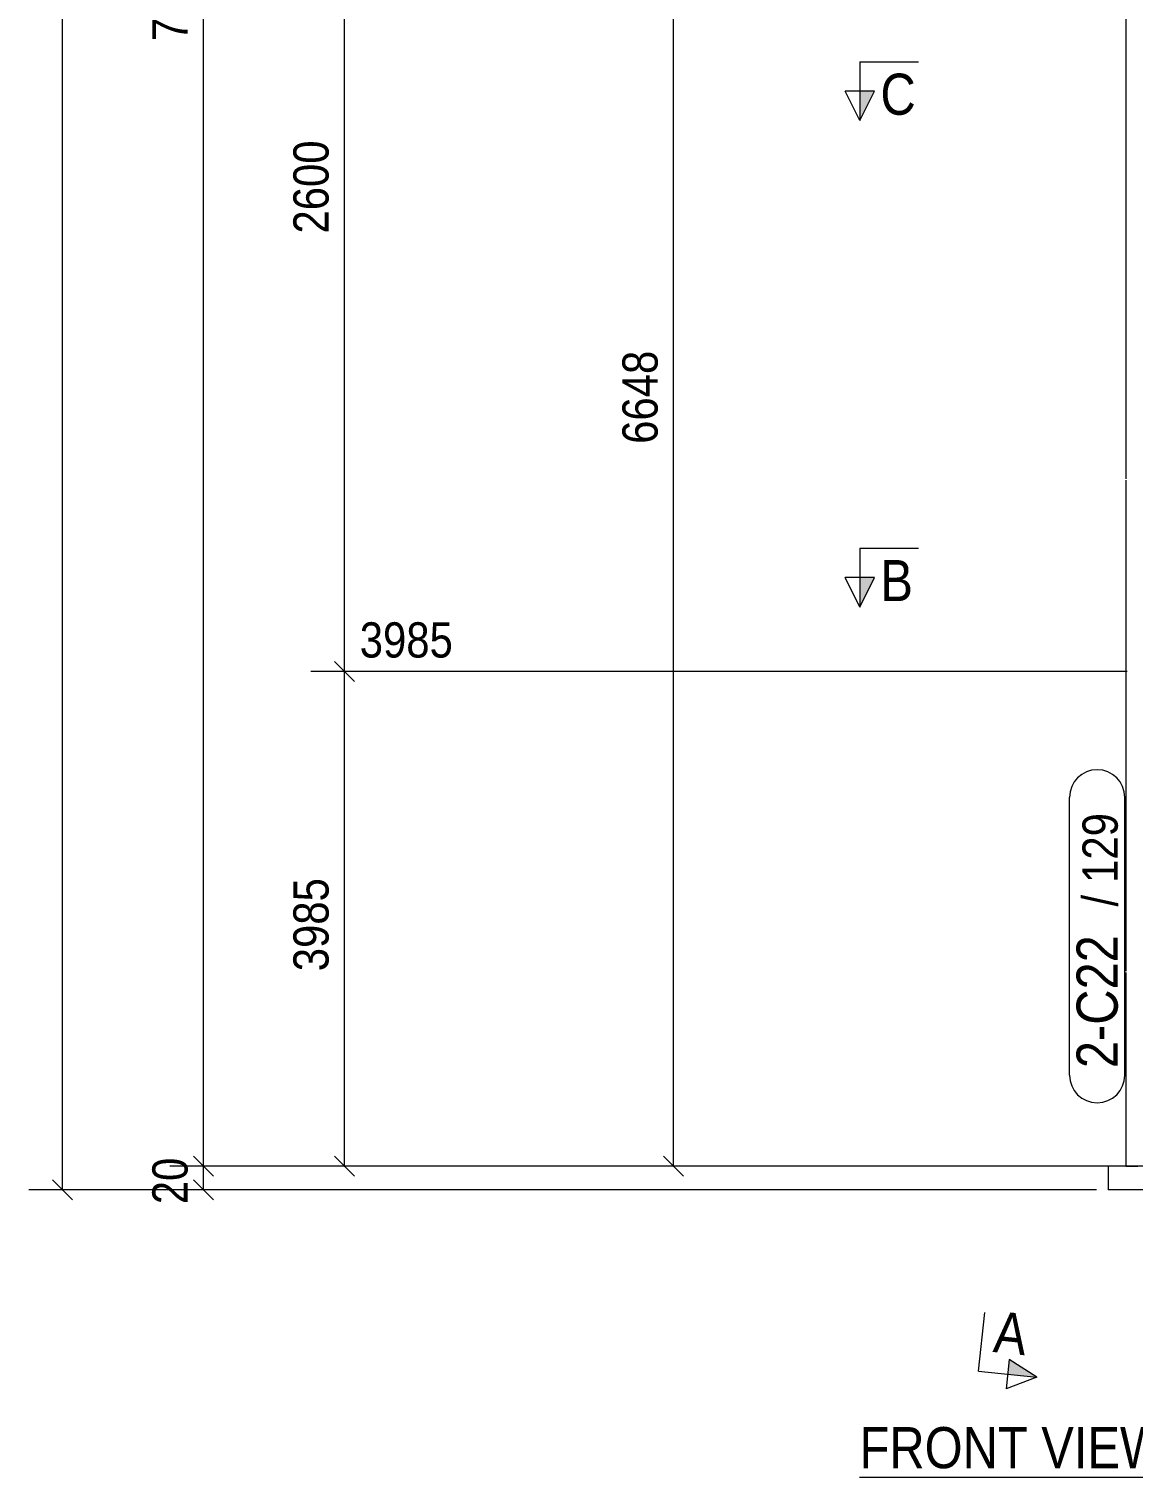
# Model space of a CAD drawing. Header units: millimetres. Extents: x 2 to 579, y 0 to 825.
# Drawn here: x 182.1 to 276.1, y 459.3 to 582.6 of the extents above; entities that cross this region are included whole.
import ezdxf

# ---------------------------------------------------------------- set-up
doc = ezdxf.new("R2010")
doc.units = ezdxf.units.MM
doc.linetypes.add('XKITLINE00', pattern=[0])
doc.linetypes.add('XKITLINE01', pattern=[4, 1, -1, 1, -1])
for name, color, linetype, lineweight in [('Dimensions', 7, 'Continuous', 0), ('OtherObjectType', 7, 'Continuous', 0), ('Part', 2, 'Continuous', 0), ('PartMark', 7, 'Continuous', 0), ('Section', 6, 'Continuous', 0)]:
    doc.layers.add(name, color=color, linetype=linetype, lineweight=lineweight)
doc.styles.add('ARIAL', font='ARIAL.TTF')

# ---------------------------------------------------------------- blocks, each defined once
blk = doc.blocks.new('*A17')
at = {"layer": 'Part', "color": 2, "linetype": 'XKITLINE00', "lineweight": 0}
for p, q in [((275.45, 585.76), (275.45, 544.28)), ((275.45, 544.18), (275.45, 502.38)), ((275.45, 502.28), (275.45, 485.78))]:
    blk.add_line(p, q, dxfattribs=at)
at = {"layer": 'Part', "color": 7, "linetype": 'XKITLINE01', "lineweight": 0}
blk.add_line((275.45, 485.78), (310.45, 485.78), dxfattribs=at)
blk = doc.blocks.new('*A22')
at = {"layer": 'Part', "color": 2, "linetype": 'XKITLINE00', "lineweight": 0}
for p, q in [((311.95, 485.78), (273.95, 485.78)), ((273.95, 485.78), (273.95, 483.78)), ((311.95, 485.78), (311.95, 483.78)), ((311.95, 483.78), (273.95, 483.78))]:
    blk.add_line(p, q, dxfattribs=at)
blk = doc.blocks.new('*A97')
at = {"layer": 'Dimensions', "color": 7, "linetype": 'XKITLINE00', "lineweight": 0}
for p, q in [((184.95, 483.78), (184.95, 703.87)), ((184.1, 484.63), (185.8, 482.93)), ((272.95, 483.78), (182.1, 483.78))]:
    blk.add_line(p, q, dxfattribs=at)
at = {"layer": 'Dimensions', "color": 3}
blk.add_point((184.95, 483.78), dxfattribs=at)
blk = doc.blocks.new('*A98')
at = {"layer": 'Dimensions', "color": 7, "linetype": 'XKITLINE00', "lineweight": 0}
for p, q in [((274.45, 485.78), (194.1, 485.78)), ((196.1, 486.63), (197.8, 484.93)), ((196.95, 483.78), (196.95, 485.78)), ((196.1, 484.63), (197.8, 482.93)), ((272.95, 483.78), (194.1, 483.78))]:
    blk.add_line(p, q, dxfattribs=at)
at = {"layer": 'Dimensions', "color": 3}
for p in [(196.95, 485.78), (196.95, 483.78)]:
    blk.add_point(p, dxfattribs=at)
at = {"layer": 'Dimensions', "color": 3, "style": 'ARIAL', "width": 0.85}
blk.add_text('20', height=3, rotation=90.0002, dxfattribs=at).set_placement((195.6, 482.55))
blk = doc.blocks.new('*A111')
at = {"layer": 'PartMark', "color": 7, "linetype": 'XKITLINE00', "lineweight": 0}
for p, q in [((270.65, 493.53), (270.65, 517.18)), ((275.35, 493.53), (275.35, 517.18))]:
    blk.add_line(p, q, dxfattribs=at)
for centre, start, end in [((273, 517.18), 0, 180), ((273, 493.53), 180, 0)]:
    blk.add_arc(centre, 2.35, start, end, dxfattribs=at)
at = {"layer": 'PartMark', "color": 3, "style": 'ARIAL', "width": 0.85}
for s, p in [('129', (274.75, 509.9)), ('/', (274.75, 507.89))]:
    blk.add_text(s, height=3, rotation=90.0002, dxfattribs=at).set_placement(p)
at = {"layer": 'PartMark', "color": 1, "style": 'ARIAL', "width": 0.85}
blk.add_text('2-C22', height=3.5, rotation=90.0002, dxfattribs=at).set_placement((274.75, 494.13))
blk = doc.blocks.new('*A117')
at = {"layer": 'Section'}
for points in [[(254.06, 577.28), (252.81, 574.78), (252.81, 577.28)], [(350.51, 577.28), (350.51, 574.78), (349.26, 577.28)]]:
    blk.add_hatch(color=3, dxfattribs=at).paths.add_polyline_path(points, flags=17)
at = {"layer": 'Section', "color": 1, "linetype": 'XKITLINE00', "lineweight": 0}
for p, q in [((252.81, 579.78), (257.81, 579.78)), ((252.81, 579.78), (252.81, 574.78)), ((350.51, 579.78), (345.51, 579.78)), ((350.51, 579.78), (350.51, 574.78))]:
    blk.add_line(p, q, dxfattribs=at)
at = {"layer": 'Section', "color": 3, "linetype": 'XKITLINE00', "lineweight": 0}
for p, q in [((252.81, 574.78), (251.56, 577.28)), ((254.06, 577.28), (251.56, 577.28)), ((252.81, 574.78), (254.06, 577.28)), ((349.26, 577.28), (351.76, 577.28)), ((350.51, 574.78), (349.26, 577.28)), ((351.76, 577.28), (350.51, 574.78))]:
    blk.add_line(p, q, dxfattribs=at)
at = {"layer": 'Section', "color": 7, "style": 'ARIAL', "width": 0.85}
for p in [(254.56, 575.28), (345.39, 575.28)]:
    blk.add_text('C', height=3.5, dxfattribs=at).set_placement(p)
blk = doc.blocks.new('*A118')
at = {"layer": 'Section'}
for points in [[(329.62, 601.5), (332.11, 601.24), (329.49, 600.26)], [(265.52, 469.33), (267.87, 467.82), (265.39, 468.08)]]:
    blk.add_hatch(color=3, dxfattribs=at).paths.add_polyline_path(points, flags=17)
at = {"layer": 'Section', "color": 3, "linetype": 'XKITLINE00', "lineweight": 0}
for p, q in [((329.49, 600.26), (329.75, 602.74)), ((329.75, 602.74), (332.11, 601.24)), ((332.11, 601.24), (329.49, 600.26)), ((265.52, 469.33), (265.26, 466.84)), ((267.87, 467.82), (265.52, 469.33)), ((267.87, 467.82), (265.26, 466.84))]:
    blk.add_line(p, q, dxfattribs=at)
at = {"layer": 'Section', "color": 1, "linetype": 'XKITLINE00', "lineweight": 0}
for p, q in [((327.14, 601.76), (326.61, 596.79)), ((327.14, 601.76), (332.11, 601.24)), ((262.9, 468.35), (263.43, 473.32)), ((262.9, 468.35), (267.87, 467.82))]:
    blk.add_line(p, q, dxfattribs=at)
at = {"layer": 'Section', "color": 7, "style": 'ARIAL', "width": 0.85}
for p in [(327.58, 596.44), (264.08, 469.98)]:
    blk.add_text('A', height=3.5, rotation=-6.0218, dxfattribs=at).set_placement(p)
blk = doc.blocks.new('*A119')
at = {"layer": 'Section'}
for points in [[(254.06, 535.88), (252.81, 533.38), (252.81, 535.88)], [(350.51, 535.88), (350.51, 533.38), (349.26, 535.88)]]:
    blk.add_hatch(color=3, dxfattribs=at).paths.add_polyline_path(points, flags=17)
at = {"layer": 'Section', "color": 1, "linetype": 'XKITLINE00', "lineweight": 0}
for p, q in [((252.81, 538.38), (257.81, 538.38)), ((252.81, 538.38), (252.81, 533.38)), ((350.51, 538.38), (345.51, 538.38)), ((350.51, 538.38), (350.51, 533.38))]:
    blk.add_line(p, q, dxfattribs=at)
at = {"layer": 'Section', "color": 3, "linetype": 'XKITLINE00', "lineweight": 0}
for p, q in [((252.81, 533.38), (251.56, 535.88)), ((254.06, 535.88), (251.56, 535.88)), ((252.81, 533.38), (254.06, 535.88)), ((349.26, 535.88), (351.76, 535.88)), ((350.51, 533.38), (349.26, 535.88)), ((351.76, 535.88), (350.51, 533.38))]:
    blk.add_line(p, q, dxfattribs=at)
at = {"layer": 'Section', "color": 7, "style": 'ARIAL', "width": 0.85}
for p in [(254.56, 533.88), (345.64, 533.88)]:
    blk.add_text('B', height=3.5, dxfattribs=at).set_placement(p)
blk = doc.blocks.new('*A123')
at = {"layer": 'OtherObjectType', "color": 7, "linetype": 'XKITLINE00', "lineweight": 0}
blk.add_line((252.78, 459.33), (282.08, 459.33), dxfattribs=at)
at = {"layer": 'OtherObjectType', "color": 7, "style": 'ARIAL', "width": 0.85}
blk.add_text('FRONT VIEW', height=3.5, dxfattribs=at).set_placement((252.78, 460.08))
blk = doc.blocks.new('*A125')
at = {"layer": 'Dimensions', "color": 7, "linetype": 'XKITLINE00', "lineweight": 0}
for p, q in [((196.95, 485.78), (196.95, 686.23)), ((274.45, 485.78), (194.1, 485.78)), ((196.1, 486.63), (197.8, 484.93))]:
    blk.add_line(p, q, dxfattribs=at)
at = {"layer": 'Dimensions', "color": 3}
blk.add_point((196.95, 485.78), dxfattribs=at)
at = {"layer": 'Dimensions', "color": 3, "style": 'ARIAL', "width": 0.85}
blk.add_text('7334', height=3, rotation=90.0002, dxfattribs=at).set_placement((195.6, 581.55))
blk = doc.blocks.new('*A127')
at = {"layer": 'Dimensions', "color": 7, "linetype": 'XKITLINE00', "lineweight": 0}
for p, q in [((275.55, 527.88), (206.1, 527.88)), ((208.1, 528.73), (209.8, 527.03)), ((208.95, 485.78), (208.95, 527.88)), ((274.45, 485.78), (206.1, 485.78)), ((208.1, 486.63), (209.8, 484.93))]:
    blk.add_line(p, q, dxfattribs=at)
at = {"layer": 'Dimensions', "color": 3}
for p in [(208.95, 527.88), (208.95, 485.78)]:
    blk.add_point(p, dxfattribs=at)
at = {"layer": 'Dimensions', "color": 3, "style": 'ARIAL', "width": 0.85}
blk.add_text('3985', height=3, dxfattribs=at).set_placement((210.25, 529.08))
blk.add_text('3985', height=3, rotation=90.0002, dxfattribs=at).set_placement((207.6, 502.38))
blk = doc.blocks.new('*A128')
at = {"layer": 'Dimensions', "color": 7, "linetype": 'XKITLINE00', "lineweight": 0}
for p, q in [((275.55, 611.36), (206.1, 611.36)), ((208.1, 612.21), (209.8, 610.51)), ((208.95, 527.88), (208.95, 611.36)), ((275.55, 527.88), (206.1, 527.88)), ((208.1, 528.73), (209.8, 527.03))]:
    blk.add_line(p, q, dxfattribs=at)
at = {"layer": 'Dimensions', "color": 3}
for p in [(208.95, 611.36), (208.95, 527.88)]:
    blk.add_point(p, dxfattribs=at)
at = {"layer": 'Dimensions', "color": 3, "style": 'ARIAL', "width": 0.85}
blk.add_text('6585', height=3, dxfattribs=at).set_placement((210.25, 612.56))
blk.add_text('2600', height=3, rotation=90.0002, dxfattribs=at).set_placement((207.6, 565.17))
blk = doc.blocks.new('*A133')
at = {"layer": 'Dimensions', "color": 7, "linetype": 'XKITLINE00', "lineweight": 0}
for p, q in [((275.55, 617.66), (234.1, 617.66)), ((236.1, 618.51), (237.8, 616.82)), ((236.95, 485.78), (236.95, 617.66)), ((274.45, 485.78), (234.1, 485.78)), ((236.1, 486.63), (237.8, 484.93))]:
    blk.add_line(p, q, dxfattribs=at)
at = {"layer": 'Dimensions', "color": 3}
for p in [(236.95, 617.66), (236.95, 485.78)]:
    blk.add_point(p, dxfattribs=at)
at = {"layer": 'Dimensions', "color": 3, "style": 'ARIAL', "width": 0.85}
blk.add_text('6648', height=3, dxfattribs=at).set_placement((238.25, 618.86))
blk.add_text('6648', height=3, rotation=90.0002, dxfattribs=at).set_placement((235.6, 547.27))

msp = doc.modelspace()

# ---------------------------------------------------------------- block references
at = {"lineweight": 0}
for name in ['*A97', '*A125', '*A133', '*A128', '*A118', '*A117', '*A119', '*A127', '*A111', '*A98', '*A22', '*A123']:
    msp.add_blockref(name, (0, 0), dxfattribs=at)
at = {"layer": 'Part', "lineweight": 0}
msp.add_blockref('*A17', (0, 0), dxfattribs=at)

doc.saveas('drawing.dxf')
